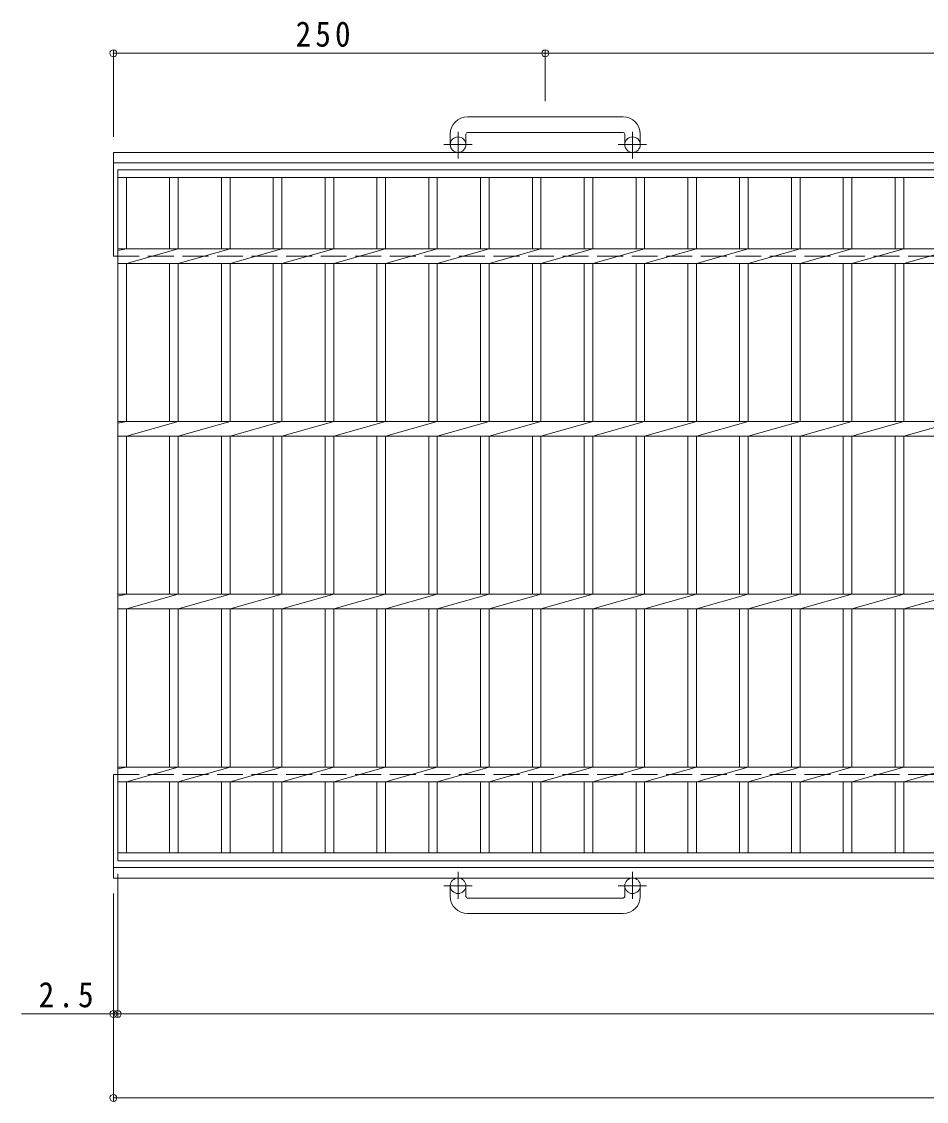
# Model space of a CAD drawing. Units: millimetres, scale not verified. Extents: x -869 to 879, y -687 to 600.
# Drawn here: x -869 to -345, y -160 to 465 of the extents above; entities that cross this region are included whole.
import ezdxf

# ---------------------------------------------------------------- set-up
doc = ezdxf.new("R2010")
doc.units = ezdxf.units.MM
doc.header["$LTSCALE"] = 5
doc.header["$PDMODE"] = 32
doc.header["$PDSIZE"] = 4
doc.linetypes.add('CHAIN1', pattern=[8, 5, -1, 1, -1])
doc.linetypes.add('DASHED3', pattern=[4, 3, -1])
for name, color, linetype, lineweight in [('A-1_ピット', 2, 'Continuous', 9), ('A-2_蓋', 3, 'Continuous', 9), ('A-4_寸法', 7, 'Continuous', 9)]:
    doc.layers.add(name, color=color, linetype=linetype, lineweight=lineweight)
doc.styles.add('ＭＳ ゴシック', font='')
doc.styles.get('ＭＳ ゴシック').set_extended_font_data('MS Gothic')

msp = doc.modelspace()

# ---------------------------------------------------------------- linework, layer by layer
at = {"layer": 'A-1_ピット'}
for p, q in [((-520.732, 409.895), (-610.731, 409.895)), ((-610.731, 400.895), (-520.732, 400.895)), ((-620.731, 399.895), (-620.731, 393.795)), ((-611.732, 399.895), (-611.732, 393.795)), ((-519.732, 399.895), (-519.732, 393.795)), ((-510.732, 399.895), (-510.732, 393.795)), ((-815.731, 389.295), (357.824, 389.295)), ((-815.731, 329.295), (-815.731, 389.295)), ((-815.731, 383.295), (357.824, 383.295)), ((-815.731, -30.705), (-815.731, 29.294)), ((-815.731, -24.705), (357.824, -24.705)), ((-815.731, -30.705), (357.824, -30.705)), ((-620.731, -41.306), (-620.731, -35.206)), ((-611.732, -41.306), (-611.732, -35.206)), ((-519.732, -41.306), (-519.732, -35.206)), ((-510.732, -41.306), (-510.732, -35.206)), ((-610.731, -42.306), (-520.732, -42.306)), ((-520.732, -51.306), (-610.731, -51.306))]:
    msp.add_line(p, q, dxfattribs=at)
at = {"layer": 'A-1_ピット', "linetype": 'CHAIN1'}
for p, q in [((-616.232, 385.687), (-616.232, 401.286)), ((-515.231, 385.687), (-515.231, 401.286)), ((-608.068, 393.795), (-624.476, 393.795)), ((-507.069, 393.795), (-523.475, 393.795)), ((-616.232, -27.099), (-616.232, -42.696)), ((-515.231, -27.099), (-515.231, -42.696)), ((-608.068, -35.206), (-624.476, -35.206)), ((-507.069, -35.206), (-523.475, -35.206))]:
    msp.add_line(p, q, dxfattribs=at)
at = {"layer": 'A-1_ピット', "linetype": 'DASHED3'}
for p, q in [((-815.731, 329.295), (357.824, 329.295)), ((-815.731, 29.294), (357.824, 29.294))]:
    msp.add_line(p, q, dxfattribs=at)
at = {"layer": 'A-1_ピット'}
for centre in [(-616.232, 393.795), (-515.231, 393.795), (-616.232, -35.206), (-515.231, -35.206)]:
    msp.add_circle(centre, 4.5, dxfattribs=at)
for centre, radius, start, end in [((-610.731, 399.895), 10, 90, 180), ((-520.732, 399.895), 10, 0, 90), ((-610.731, 399.895), 1, 90, 180), ((-520.732, 399.895), 1, 0, 90), ((-610.731, -41.306), 10, 180, 270), ((-610.731, -41.306), 1, 180, 270), ((-520.732, -41.306), 10, 270, 0), ((-520.732, -41.306), 1, 270, 0)]:
    msp.add_arc(centre, radius, start, end, dxfattribs=at)
at = {"layer": 'A-2_蓋'}
for p, q in [((-813.231, 379.295), (181.769, 379.295)), ((-813.231, -20.705), (-813.231, 379.295)), ((-813.231, 374.796), (181.769, 374.796)), ((-808.231, 333.535), (-808.231, 374.796)), ((-783.231, 374.796), (-783.231, 333.535)), ((-778.232, 374.796), (-778.232, 333.535)), ((-753.231, 374.796), (-753.231, 333.535)), ((-748.231, 374.796), (-748.231, 333.535)), ((-723.232, 374.796), (-723.232, 333.535)), ((-718.231, 374.796), (-718.231, 333.535)), ((-693.231, 374.796), (-693.231, 333.535)), ((-688.232, 374.796), (-688.232, 333.535)), ((-663.231, 374.796), (-663.231, 333.535)), ((-658.231, 374.796), (-658.231, 333.535)), ((-633.231, 374.796), (-633.231, 333.535)), ((-628.232, 374.796), (-628.232, 333.535)), ((-603.231, 374.796), (-603.231, 333.535)), ((-598.232, 374.796), (-598.232, 333.535)), ((-573.231, 374.796), (-573.231, 333.535)), ((-568.232, 374.796), (-568.232, 333.535)), ((-543.231, 374.796), (-543.231, 333.535)), ((-538.232, 374.796), (-538.232, 333.535)), ((-513.231, 374.796), (-513.231, 333.535)), ((-508.231, 374.796), (-508.231, 333.535)), ((-483.232, 374.796), (-483.232, 333.535)), ((-478.231, 374.796), (-478.231, 333.535)), ((-453.231, 374.796), (-453.231, 333.535)), ((-448.232, 374.796), (-448.232, 333.535)), ((-423.231, 374.796), (-423.231, 333.535)), ((-418.231, 374.796), (-418.231, 333.535)), ((-393.231, 374.796), (-393.231, 333.535)), ((-388.231, 374.796), (-388.231, 333.535)), ((-363.231, 374.796), (-363.231, 333.535)), ((-358.232, 374.796), (-358.232, 333.535)), ((-813.231, 333.535), (181.769, 333.535)), ((-808.231, 333.535), (-813.231, 332.535)), ((-778.232, 333.535), (-808.231, 325.055)), ((-748.231, 333.535), (-778.232, 325.055)), ((-718.231, 333.535), (-748.231, 325.055)), ((-688.232, 333.535), (-718.231, 325.055)), ((-658.231, 333.535), (-688.232, 325.055)), ((-628.232, 333.535), (-658.231, 325.055)), ((-598.231, 333.535), (-628.232, 325.055)), ((-568.231, 333.535), (-598.232, 325.055)), ((-538.232, 333.535), (-568.232, 325.055)), ((-508.231, 333.535), (-538.232, 325.055)), ((-478.231, 333.535), (-508.231, 325.055)), ((-448.232, 333.535), (-478.231, 325.055)), ((-418.231, 333.535), (-448.232, 325.055)), ((-388.231, 333.535), (-418.231, 325.055)), ((-358.231, 333.535), (-388.231, 325.055)), ((-328.231, 333.535), (-358.232, 325.055)), ((-813.231, 325.055), (181.769, 325.055)), ((-808.231, 233.535), (-808.231, 325.055)), ((-783.231, 325.055), (-783.231, 233.535)), ((-778.232, 325.055), (-778.232, 233.535)), ((-753.231, 325.055), (-753.231, 233.535)), ((-748.231, 325.055), (-748.231, 233.535)), ((-723.232, 325.055), (-723.232, 233.535)), ((-718.231, 325.055), (-718.231, 233.535)), ((-693.231, 325.055), (-693.231, 233.535)), ((-688.232, 325.055), (-688.232, 233.535)), ((-663.231, 325.055), (-663.231, 233.535)), ((-658.231, 325.055), (-658.231, 233.535)), ((-633.231, 325.055), (-633.231, 233.535)), ((-628.232, 325.055), (-628.232, 233.535)), ((-603.231, 325.055), (-603.231, 233.535)), ((-598.232, 325.055), (-598.232, 233.535)), ((-573.231, 325.055), (-573.231, 233.535)), ((-568.232, 325.055), (-568.232, 233.535)), ((-543.231, 325.055), (-543.231, 233.535)), ((-538.232, 325.055), (-538.232, 233.535)), ((-513.231, 325.055), (-513.231, 233.535)), ((-508.231, 325.055), (-508.231, 233.535)), ((-483.232, 325.055), (-483.232, 233.535)), ((-478.231, 325.055), (-478.231, 233.535)), ((-453.231, 325.055), (-453.231, 233.535)), ((-448.232, 325.055), (-448.232, 233.535)), ((-423.231, 325.055), (-423.231, 233.535)), ((-418.231, 325.055), (-418.231, 233.535)), ((-393.231, 325.055), (-393.231, 233.535)), ((-388.231, 325.055), (-388.231, 233.535)), ((-363.231, 325.055), (-363.231, 233.535)), ((-358.232, 325.055), (-358.232, 233.535)), ((-813.231, 233.535), (181.769, 233.535)), ((-808.231, 233.535), (-813.231, 232.535)), ((-778.232, 233.535), (-808.231, 225.055)), ((-748.231, 233.535), (-778.232, 225.055)), ((-718.231, 233.535), (-748.231, 225.055)), ((-688.232, 233.535), (-718.231, 225.055)), ((-658.231, 233.535), (-688.232, 225.055)), ((-628.232, 233.535), (-658.231, 225.055)), ((-598.231, 233.535), (-628.232, 225.055)), ((-568.231, 233.535), (-598.232, 225.055)), ((-538.232, 233.535), (-568.232, 225.055)), ((-508.231, 233.535), (-538.232, 225.055)), ((-478.231, 233.535), (-508.231, 225.055)), ((-448.232, 233.535), (-478.231, 225.055)), ((-418.231, 233.535), (-448.232, 225.055)), ((-388.231, 233.535), (-418.231, 225.055)), ((-358.231, 233.535), (-388.231, 225.055)), ((-328.231, 233.535), (-358.232, 225.055)), ((-813.231, 225.055), (181.769, 225.055)), ((-808.231, 133.535), (-808.231, 225.055)), ((-783.231, 225.055), (-783.231, 133.535)), ((-778.232, 225.055), (-778.232, 133.535)), ((-753.231, 225.055), (-753.231, 133.535)), ((-748.231, 225.055), (-748.231, 133.535)), ((-723.232, 225.055), (-723.232, 133.535)), ((-718.231, 225.055), (-718.231, 133.535)), ((-693.231, 225.055), (-693.231, 133.535)), ((-688.232, 225.055), (-688.232, 133.535)), ((-663.231, 225.055), (-663.231, 133.535)), ((-658.231, 225.055), (-658.231, 133.535)), ((-633.231, 225.055), (-633.231, 133.535)), ((-628.232, 225.055), (-628.232, 133.535)), ((-603.231, 225.055), (-603.231, 133.535)), ((-598.232, 225.055), (-598.232, 133.535)), ((-573.231, 225.055), (-573.231, 133.535)), ((-568.232, 225.055), (-568.232, 133.535)), ((-543.231, 225.055), (-543.231, 133.535)), ((-538.232, 225.055), (-538.232, 133.535)), ((-513.231, 225.055), (-513.231, 133.535)), ((-508.231, 225.055), (-508.231, 133.535)), ((-483.232, 225.055), (-483.232, 133.535)), ((-478.231, 225.055), (-478.231, 133.535)), ((-453.231, 225.055), (-453.231, 133.535)), ((-448.232, 225.055), (-448.232, 133.535)), ((-423.231, 225.055), (-423.231, 133.535)), ((-418.231, 225.055), (-418.231, 133.535)), ((-393.231, 225.055), (-393.231, 133.535)), ((-388.231, 225.055), (-388.231, 133.535)), ((-363.231, 225.055), (-363.231, 133.535)), ((-358.232, 225.055), (-358.232, 133.535)), ((-813.231, 133.535), (181.769, 133.535)), ((-808.231, 133.535), (-813.231, 132.535)), ((-778.232, 133.535), (-808.231, 125.055)), ((-748.231, 133.535), (-778.232, 125.055)), ((-718.231, 133.535), (-748.231, 125.055)), ((-688.232, 133.535), (-718.231, 125.055)), ((-658.231, 133.535), (-688.232, 125.055)), ((-628.232, 133.535), (-658.231, 125.055)), ((-598.231, 133.535), (-628.232, 125.055)), ((-568.231, 133.535), (-598.232, 125.055)), ((-538.232, 133.535), (-568.232, 125.055)), ((-508.231, 133.535), (-538.232, 125.055)), ((-478.231, 133.535), (-508.231, 125.055)), ((-448.232, 133.535), (-478.231, 125.055)), ((-418.231, 133.535), (-448.232, 125.055)), ((-388.231, 133.535), (-418.231, 125.055)), ((-358.231, 133.535), (-388.231, 125.055)), ((-328.231, 133.535), (-358.232, 125.055)), ((-813.231, 125.055), (181.769, 125.055)), ((-808.231, 33.536), (-808.231, 125.055)), ((-783.231, 125.055), (-783.231, 33.536)), ((-778.232, 125.055), (-778.232, 33.536)), ((-753.231, 125.055), (-753.231, 33.536)), ((-748.231, 125.055), (-748.231, 33.536)), ((-723.232, 125.055), (-723.232, 33.536)), ((-718.231, 125.055), (-718.231, 33.536)), ((-693.231, 125.055), (-693.231, 33.536)), ((-688.232, 125.055), (-688.232, 33.536)), ((-663.231, 125.055), (-663.231, 33.536)), ((-658.231, 125.055), (-658.231, 33.536)), ((-633.231, 125.055), (-633.231, 33.536)), ((-628.232, 125.055), (-628.232, 33.536)), ((-603.231, 125.055), (-603.231, 33.536)), ((-598.232, 125.055), (-598.232, 33.536)), ((-573.231, 125.055), (-573.231, 33.536)), ((-568.232, 125.055), (-568.232, 33.536)), ((-543.231, 125.055), (-543.231, 33.536)), ((-538.232, 125.055), (-538.232, 33.536)), ((-513.231, 125.055), (-513.231, 33.536)), ((-508.231, 125.055), (-508.231, 33.536)), ((-483.232, 125.055), (-483.232, 33.536)), ((-478.231, 125.055), (-478.231, 33.536)), ((-453.231, 125.055), (-453.231, 33.536)), ((-448.232, 125.055), (-448.232, 33.536)), ((-423.231, 125.055), (-423.231, 33.536)), ((-418.231, 125.055), (-418.231, 33.536)), ((-393.231, 125.055), (-393.231, 33.536)), ((-388.231, 125.055), (-388.231, 33.536)), ((-363.231, 125.055), (-363.231, 33.536)), ((-358.232, 125.055), (-358.232, 33.536)), ((-808.231, 33.536), (-813.231, 32.535)), ((-778.232, 33.536), (-808.231, 25.055)), ((-748.231, 33.536), (-778.232, 25.055)), ((-718.231, 33.536), (-748.231, 25.055)), ((-688.232, 33.536), (-718.231, 25.055)), ((-658.231, 33.536), (-688.232, 25.055)), ((-628.232, 33.536), (-658.231, 25.055)), ((-598.231, 33.536), (-628.232, 25.055)), ((-568.231, 33.536), (-598.232, 25.055)), ((-538.232, 33.536), (-568.232, 25.055)), ((-508.231, 33.536), (-538.232, 25.055)), ((-478.231, 33.536), (-508.231, 25.055)), ((-448.232, 33.536), (-478.231, 25.055)), ((-418.231, 33.536), (-448.232, 25.055)), ((-388.231, 33.536), (-418.231, 25.055)), ((-358.231, 33.536), (-388.231, 25.055)), ((-328.231, 33.536), (-358.232, 25.055)), ((-813.231, 25.055), (181.769, 25.055)), ((-808.231, -16.205), (-808.231, 25.055)), ((-783.231, 25.055), (-783.231, -16.205)), ((-778.232, 25.055), (-778.232, -16.205)), ((-753.231, 25.055), (-753.231, -16.205)), ((-748.231, 25.055), (-748.231, -16.205)), ((-723.232, 25.055), (-723.232, -16.205)), ((-718.231, 25.055), (-718.231, -16.205)), ((-693.231, 25.055), (-693.231, -16.205)), ((-688.232, 25.055), (-688.232, -16.205)), ((-663.231, 25.055), (-663.231, -16.205)), ((-658.231, 25.055), (-658.231, -16.205)), ((-633.231, 25.055), (-633.231, -16.205)), ((-628.232, 25.055), (-628.232, -16.205)), ((-603.231, 25.055), (-603.231, -16.205)), ((-598.232, 25.055), (-598.232, -16.205)), ((-573.231, 25.055), (-573.231, -16.205)), ((-568.232, 25.055), (-568.232, -16.205)), ((-543.231, 25.055), (-543.231, -16.205)), ((-538.232, 25.055), (-538.232, -16.205)), ((-513.231, 25.055), (-513.231, -16.205)), ((-508.231, 25.055), (-508.231, -16.205)), ((-483.232, 25.055), (-483.232, -16.205)), ((-478.231, 25.055), (-478.231, -16.205)), ((-453.231, 25.055), (-453.231, -16.205)), ((-448.232, 25.055), (-448.232, -16.205)), ((-423.231, 25.055), (-423.231, -16.205)), ((-418.231, 25.055), (-418.231, -16.205)), ((-393.231, 25.055), (-393.231, -16.205)), ((-388.231, 25.055), (-388.231, -16.205)), ((-363.231, 25.055), (-363.231, -16.205)), ((-358.232, 25.055), (-358.232, -16.205)), ((181.769, -16.205), (-813.231, -16.205)), ((181.769, -20.705), (-813.231, -20.705))]:
    msp.add_line(p, q, dxfattribs=at)
msp.add_lwpolyline([(-813.231, 33.536), (181.769, 33.536), (151.769, 25.055)], dxfattribs=at)
at = {"layer": 'A-4_寸法'}
for p, q in [((-815.731, 398.295), (-815.731, 448.48)), ((-815.731, 446.68), (-565.731, 446.68)), ((-565.731, 418.895), (-565.731, 448.48)), ((-565.731, 446.68), (-65.731, 446.68)), ((-813.231, -28.205), (-813.231, -111.153)), ((-815.731, -39.705), (-815.731, -159.802)), ((-868.875, -109.353), (181.769, -109.353)), ((-815.731, -158.002), (357.824, -158.002))]:
    msp.add_line(p, q, dxfattribs=at)
for p in [(-815.731, 446.68), (-565.731, 446.68), (-815.731, -109.353), (-813.231, -109.353), (-815.731, -158.002)]:
    msp.add_point(p, dxfattribs=at)

# ---------------------------------------------------------------- texts
at = {"layer": 'A-4_寸法', "color": 2, "char_height": 14.66, "attachment_point": 7, "style": 'ＭＳ ゴシック'}
for s, insert in [('\\T1.27;\\W0.9;250', (-710.231, 450.28)), ('\\T1.27;\\W0.9;2.5', (-858.997, -105.753))]:
    msp.add_mtext(s, dxfattribs=dict(at, insert=insert))

doc.saveas('drawing.dxf')
